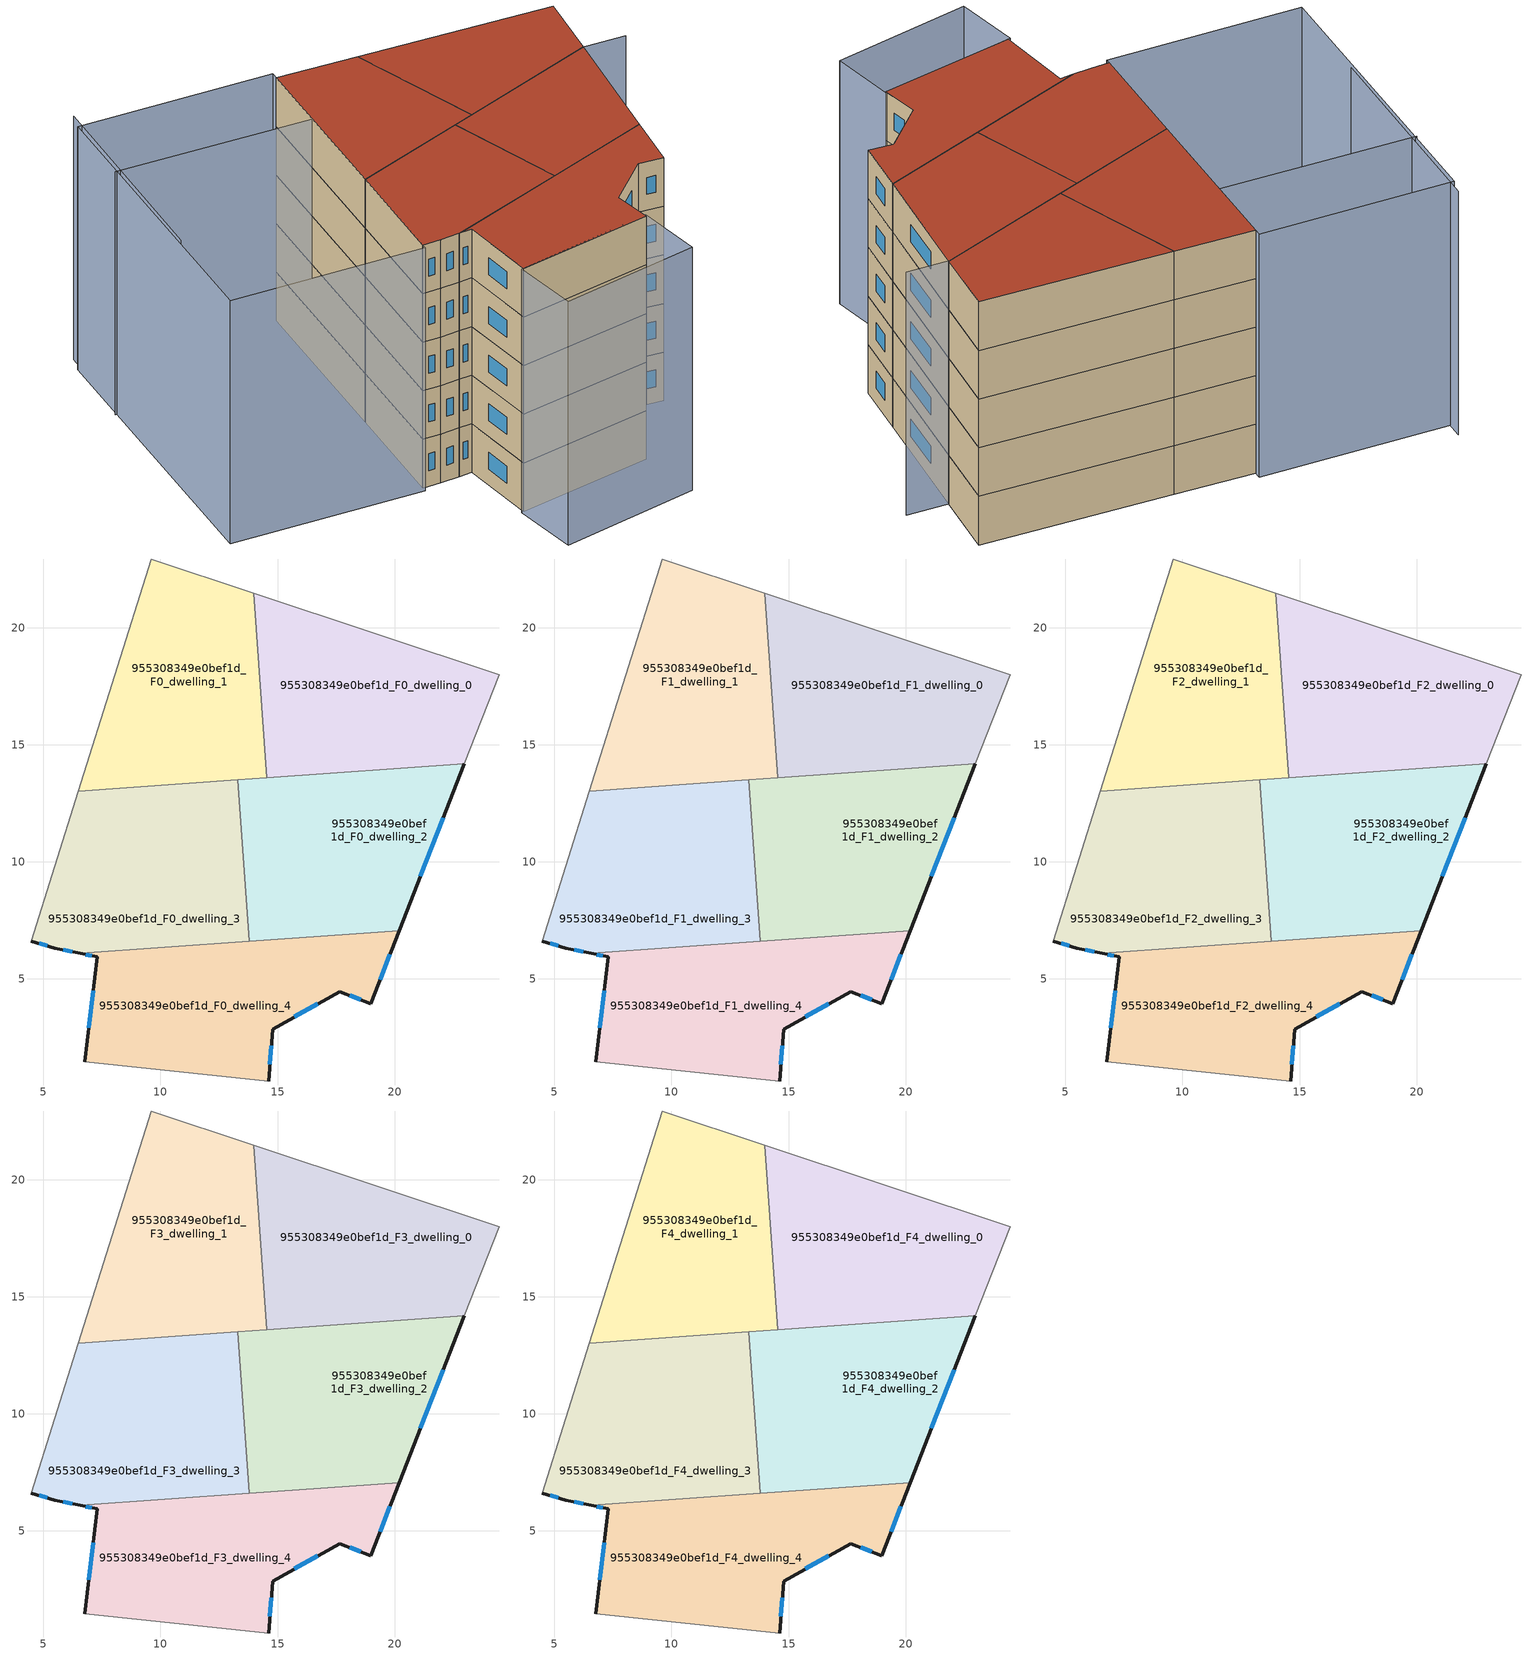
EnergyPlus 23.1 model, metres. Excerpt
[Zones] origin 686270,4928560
955308349e0bef1d_F0_dwelling_0
 floor ground (EU_floor_Construction): 24.47,17.98 22.99,14.19 14.55,13.59 13.99,21.47 z0
 wall adiabatic (EU_wall_Construction): 22.99,14.19 24.47,17.98 13.99,21.47 z0:3
 wall to 955308349e0bef1d_F0_dwelling_1 (EU_wall_Construction): 13.99,21.47 14.55,13.59 z0:3
 wall to 955308349e0bef1d_F0_dwelling_2 (EU_wall_Construction): 14.55,13.59 22.99,14.19 z0:3
955308349e0bef1d_F0_dwelling_1
 floor ground (EU_floor_Construction): 13.99,21.47 14.55,13.59 6.5,13.02 9.61,22.93 z0
 wall adiabatic (EU_wall_Construction): 13.99,21.47 9.61,22.93 6.5,13.02 z0:3
 wall to 955308349e0bef1d_F0_dwelling_3 (EU_wall_Construction): 6.5,13.02 13.3,13.5 z0:3
 wall to 955308349e0bef1d_F0_dwelling_2 (EU_wall_Construction): 13.3,13.5 14.55,13.59 z0:3
955308349e0bef1d_F0_dwelling_2
 floor ground (EU_floor_Construction): 22.99,14.19 20.2,7.05 14.55,13.59 z0; 14.55,13.59 20.2,7.05 13.79,6.6 13.3,13.5 z0
 wall outside (EU_wall_Construction): 20.2,7.05 22.99,14.19 z0:3
 wall to 955308349e0bef1d_F0_dwelling_3 (EU_wall_Construction): 13.3,13.5 13.79,6.6 z0:3
 wall to 955308349e0bef1d_F0_dwelling_4 (EU_wall_Construction): 13.79,6.6 20.2,7.05 z0:3
 window (EU_Window_Construction): 21.11,9.38 22.08,11.87 z0.98:2.02
955308349e0bef1d_F0_dwelling_3
 floor ground (EU_floor_Construction): 13.3,13.5 13.79,6.6 6.58,6.08 5.49,6.31 4.49,6.6 6.5,13.02 z0
 wall outside (EU_wall_Construction): 4.49,6.6 5.49,6.31 6.58,6.08 z0:3
 wall adiabatic (EU_wall_Construction): 6.5,13.02 4.49,6.6 z0:3
 wall to 955308349e0bef1d_F0_dwelling_4 (EU_wall_Construction): 6.58,6.08 13.79,6.6 z0:3
 window (EU_Window_Construction): 5.84,6.24 6.22,6.16 / 4.81,6.51 5.16,6.41 z0.98:2.02
955308349e0bef1d_F0_dwelling_4
 floor ground (EU_floor_Construction): 20.2,7.05 18.99,3.94 17.66,4.45 14.79,2.85 14.63,0.63 6.76,1.46 7.3,5.93 6.58,6.08 z0
 wall outside (EU_wall_Construction): 14.63,0.63 14.79,2.85 17.66,4.45 18.99,3.94 20.2,7.05 / 6.58,6.08 7.3,5.93 6.76,1.46 z0:3
 wall adiabatic (EU_wall_Construction): 6.76,1.46 14.63,0.63 z0:3
 window (EU_Window_Construction): 19.38,4.96 19.81,6.04 / 18.09,4.29 18.55,4.11 / 15.72,3.37 16.72,3.93 / 14.68,1.36 14.73,2.13 / 7.12,4.48 6.93,2.92 / 6.81,6.04 7.06,5.98 z0.98:2.02
955308349e0bef1d_F1_dwelling_0
 floor to 955308349e0bef1d_F0_dwelling_0 (EU_floor_Construction): 24.47,17.98 22.99,14.19 14.55,13.59 13.99,21.47 z3
 wall adiabatic (EU_wall_Construction): 22.99,14.19 24.47,17.98 13.99,21.47 z3:6
 wall to 955308349e0bef1d_F1_dwelling_1 (EU_wall_Construction): 13.99,21.47 14.55,13.59 z3:6
 wall to 955308349e0bef1d_F1_dwelling_2 (EU_wall_Construction): 14.55,13.59 22.99,14.19 z3:6
955308349e0bef1d_F1_dwelling_1
 floor to 955308349e0bef1d_F0_dwelling_1 (EU_floor_Construction): 13.99,21.47 14.55,13.59 6.5,13.02 9.61,22.93 z3
 wall adiabatic (EU_wall_Construction): 13.99,21.47 9.61,22.93 6.5,13.02 z3:6
 wall to 955308349e0bef1d_F1_dwelling_3 (EU_wall_Construction): 6.5,13.02 13.3,13.5 z3:6
 wall to 955308349e0bef1d_F1_dwelling_2 (EU_wall_Construction): 13.3,13.5 14.55,13.59 z3:6
955308349e0bef1d_F1_dwelling_2
 floor to 955308349e0bef1d_F0_dwelling_2 (EU_floor_Construction): 22.99,14.19 20.2,7.05 14.55,13.59 z3; 14.55,13.59 20.2,7.05 13.79,6.6 13.3,13.5 z3
 wall outside (EU_wall_Construction): 20.2,7.05 22.99,14.19 z3:6
 wall to 955308349e0bef1d_F1_dwelling_3 (EU_wall_Construction): 13.3,13.5 13.79,6.6 z3:6
 wall to 955308349e0bef1d_F1_dwelling_4 (EU_wall_Construction): 13.79,6.6 20.2,7.05 z3:6
 window (EU_Window_Construction): 21.11,9.38 22.08,11.87 z3.98:5.02
955308349e0bef1d_F1_dwelling_3
 floor to 955308349e0bef1d_F0_dwelling_3 (EU_floor_Construction): 13.3,13.5 13.79,6.6 6.58,6.08 5.49,6.31 4.49,6.6 6.5,13.02 z3
 wall outside (EU_wall_Construction): 4.49,6.6 5.49,6.31 6.58,6.08 z3:6
 wall adiabatic (EU_wall_Construction): 6.5,13.02 4.49,6.6 z3:6
 wall to 955308349e0bef1d_F1_dwelling_4 (EU_wall_Construction): 6.58,6.08 13.79,6.6 z3:6
 window (EU_Window_Construction): 5.84,6.24 6.22,6.16 / 4.81,6.51 5.16,6.41 z3.98:5.02
955308349e0bef1d_F1_dwelling_4
 floor to 955308349e0bef1d_F0_dwelling_4 (EU_floor_Construction): 20.2,7.05 18.99,3.94 17.66,4.45 14.79,2.85 14.63,0.63 6.76,1.46 7.3,5.93 6.58,6.08 z3
 wall outside (EU_wall_Construction): 14.63,0.63 14.79,2.85 17.66,4.45 18.99,3.94 20.2,7.05 / 6.58,6.08 7.3,5.93 6.76,1.46 z3:6
 wall adiabatic (EU_wall_Construction): 6.76,1.46 14.63,0.63 z3:6
 window (EU_Window_Construction): 19.38,4.96 19.81,6.04 / 18.09,4.29 18.55,4.11 / 15.72,3.37 16.72,3.93 / 14.68,1.36 14.73,2.13 / 7.12,4.48 6.93,2.92 / 6.81,6.04 7.06,5.98 z3.98:5.02
955308349e0bef1d_F2_dwelling_0
 floor to 955308349e0bef1d_F1_dwelling_0 (EU_floor_Construction): 24.47,17.98 22.99,14.19 14.55,13.59 13.99,21.47 z6
 wall adiabatic (EU_wall_Construction): 22.99,14.19 24.47,17.98 13.99,21.47 z6:9
 wall to 955308349e0bef1d_F2_dwelling_1 (EU_wall_Construction): 13.99,21.47 14.55,13.59 z6:9
 wall to 955308349e0bef1d_F2_dwelling_2 (EU_wall_Construction): 14.55,13.59 22.99,14.19 z6:9
955308349e0bef1d_F2_dwelling_1
 floor to 955308349e0bef1d_F1_dwelling_1 (EU_floor_Construction): 13.99,21.47 14.55,13.59 6.5,13.02 9.61,22.93 z6
 wall adiabatic (EU_wall_Construction): 13.99,21.47 9.61,22.93 6.5,13.02 z6:9
 wall to 955308349e0bef1d_F2_dwelling_3 (EU_wall_Construction): 6.5,13.02 13.3,13.5 z6:9
 wall to 955308349e0bef1d_F2_dwelling_2 (EU_wall_Construction): 13.3,13.5 14.55,13.59 z6:9
955308349e0bef1d_F2_dwelling_2
 floor to 955308349e0bef1d_F1_dwelling_2 (EU_floor_Construction): 22.99,14.19 20.2,7.05 14.55,13.59 z6; 14.55,13.59 20.2,7.05 13.79,6.6 13.3,13.5 z6
 wall outside (EU_wall_Construction): 20.2,7.05 22.99,14.19 z6:9
 wall to 955308349e0bef1d_F2_dwelling_3 (EU_wall_Construction): 13.3,13.5 13.79,6.6 z6:9
 wall to 955308349e0bef1d_F2_dwelling_4 (EU_wall_Construction): 13.79,6.6 20.2,7.05 z6:9
 window (EU_Window_Construction): 21.11,9.38 22.08,11.87 z6.98:8.02
955308349e0bef1d_F2_dwelling_3
 floor to 955308349e0bef1d_F1_dwelling_3 (EU_floor_Construction): 13.3,13.5 13.79,6.6 6.58,6.08 5.49,6.31 4.49,6.6 6.5,13.02 z6
 wall outside (EU_wall_Construction): 4.49,6.6 5.49,6.31 6.58,6.08 z6:9
 wall adiabatic (EU_wall_Construction): 6.5,13.02 4.49,6.6 z6:9
 wall to 955308349e0bef1d_F2_dwelling_4 (EU_wall_Construction): 6.58,6.08 13.79,6.6 z6:9
 window (EU_Window_Construction): 5.84,6.24 6.22,6.16 / 4.81,6.51 5.16,6.41 z6.98:8.02
955308349e0bef1d_F2_dwelling_4
 floor to 955308349e0bef1d_F1_dwelling_4 (EU_floor_Construction): 20.2,7.05 18.99,3.94 17.66,4.45 14.79,2.85 14.63,0.63 6.76,1.46 7.3,5.93 6.58,6.08 z6
 wall outside (EU_wall_Construction): 14.63,0.63 14.79,2.85 17.66,4.45 18.99,3.94 20.2,7.05 / 6.58,6.08 7.3,5.93 6.76,1.46 z6:9
 wall adiabatic (EU_wall_Construction): 6.76,1.46 14.63,0.63 z6:9
 window (EU_Window_Construction): 19.38,4.96 19.81,6.04 / 18.09,4.29 18.55,4.11 / 15.72,3.37 16.72,3.93 / 14.68,1.36 14.73,2.13 / 7.12,4.48 6.93,2.92 / 6.81,6.04 7.06,5.98 z6.98:8.02
955308349e0bef1d_F3_dwelling_0
 floor to 955308349e0bef1d_F2_dwelling_0 (EU_floor_Construction): 24.47,17.98 22.99,14.19 14.55,13.59 13.99,21.47 z9
 wall adiabatic (EU_wall_Construction): 22.99,14.19 24.47,17.98 13.99,21.47 z9:12
 wall to 955308349e0bef1d_F3_dwelling_1 (EU_wall_Construction): 13.99,21.47 14.55,13.59 z9:12
 wall to 955308349e0bef1d_F3_dwelling_2 (EU_wall_Construction): 14.55,13.59 22.99,14.19 z9:12
955308349e0bef1d_F3_dwelling_1
 floor to 955308349e0bef1d_F2_dwelling_1 (EU_floor_Construction): 13.99,21.47 14.55,13.59 6.5,13.02 9.61,22.93 z9
 wall adiabatic (EU_wall_Construction): 13.99,21.47 9.61,22.93 6.5,13.02 z9:12
 wall to 955308349e0bef1d_F3_dwelling_3 (EU_wall_Construction): 6.5,13.02 13.3,13.5 z9:12
 wall to 955308349e0bef1d_F3_dwelling_2 (EU_wall_Construction): 13.3,13.5 14.55,13.59 z9:12
955308349e0bef1d_F3_dwelling_2
 floor to 955308349e0bef1d_F2_dwelling_2 (EU_floor_Construction): 22.99,14.19 20.2,7.05 14.55,13.59 z9; 14.55,13.59 20.2,7.05 13.79,6.6 13.3,13.5 z9
 wall outside (EU_wall_Construction): 20.2,7.05 22.99,14.19 z9:12
 wall to 955308349e0bef1d_F3_dwelling_3 (EU_wall_Construction): 13.3,13.5 13.79,6.6 z9:12
 wall to 955308349e0bef1d_F3_dwelling_4 (EU_wall_Construction): 13.79,6.6 20.2,7.05 z9:12
 window (EU_Window_Construction): 21.11,9.38 22.08,11.87 z9.98:11.02
955308349e0bef1d_F3_dwelling_3
 floor to 955308349e0bef1d_F2_dwelling_3 (EU_floor_Construction): 13.3,13.5 13.79,6.6 6.58,6.08 5.49,6.31 4.49,6.6 6.5,13.02 z9
 wall outside (EU_wall_Construction): 4.49,6.6 5.49,6.31 6.58,6.08 z9:12
 wall adiabatic (EU_wall_Construction): 6.5,13.02 4.49,6.6 z9:12
 wall to 955308349e0bef1d_F3_dwelling_4 (EU_wall_Construction): 6.58,6.08 13.79,6.6 z9:12
 window (EU_Window_Construction): 5.84,6.24 6.22,6.16 / 4.81,6.51 5.16,6.41 z9.98:11.02
955308349e0bef1d_F3_dwelling_4
 floor to 955308349e0bef1d_F2_dwelling_4 (EU_floor_Construction): 20.2,7.05 18.99,3.94 17.66,4.45 14.79,2.85 14.63,0.63 6.76,1.46 7.3,5.93 6.58,6.08 z9
 wall outside (EU_wall_Construction): 14.63,0.63 14.79,2.85 17.66,4.45 18.99,3.94 20.2,7.05 / 6.58,6.08 7.3,5.93 6.76,1.46 z9:12
 wall adiabatic (EU_wall_Construction): 6.76,1.46 14.63,0.63 z9:12
 window (EU_Window_Construction): 19.38,4.96 19.81,6.04 / 18.09,4.29 18.55,4.11 / 15.72,3.37 16.72,3.93 / 14.68,1.36 14.73,2.13 / 7.12,4.48 6.93,2.92 / 6.81,6.04 7.06,5.98 z9.98:11.02
955308349e0bef1d_F4_dwelling_0
 floor to 955308349e0bef1d_F3_dwelling_0 (EU_floor_Construction): 24.47,17.98 22.99,14.19 14.55,13.59 13.99,21.47 z12
 wall adiabatic (EU_wall_Construction): 22.99,14.19 24.47,17.98 13.99,21.47 z12:15
 wall to 955308349e0bef1d_F4_dwelling_1 (EU_wall_Construction): 13.99,21.47 14.55,13.59 z12:15
 wall to 955308349e0bef1d_F4_dwelling_2 (EU_wall_Construction): 14.55,13.59 22.99,14.19 z12:15
 roof outside (EU_roof_Construction): 22.99,14.19 24.47,17.98 13.99,21.47 14.55,13.59 z15
955308349e0bef1d_F4_dwelling_1
 floor to 955308349e0bef1d_F3_dwelling_1 (EU_floor_Construction): 13.99,21.47 14.55,13.59 6.5,13.02 9.61,22.93 z12
 wall adiabatic (EU_wall_Construction): 13.99,21.47 9.61,22.93 6.5,13.02 z12:15
 wall to 955308349e0bef1d_F4_dwelling_3 (EU_wall_Construction): 6.5,13.02 13.3,13.5 z12:15
 wall to 955308349e0bef1d_F4_dwelling_2 (EU_wall_Construction): 13.3,13.5 14.55,13.59 z12:15
 roof outside (EU_roof_Construction): 14.55,13.59 13.99,21.47 9.61,22.93 6.5,13.02 z15
955308349e0bef1d_F4_dwelling_2
 floor to 955308349e0bef1d_F3_dwelling_2 (EU_floor_Construction): 22.99,14.19 20.2,7.05 14.55,13.59 z12; 14.55,13.59 20.2,7.05 13.79,6.6 13.3,13.5 z12
 wall outside (EU_wall_Construction): 20.2,7.05 22.99,14.19 z12:15
 wall to 955308349e0bef1d_F4_dwelling_3 (EU_wall_Construction): 13.3,13.5 13.79,6.6 z12:15
 wall to 955308349e0bef1d_F4_dwelling_4 (EU_wall_Construction): 13.79,6.6 20.2,7.05 z12:15
 window (EU_Window_Construction): 21.11,9.38 22.08,11.87 z12.98:14.02
 roof outside (EU_roof_Construction): 20.2,7.05 22.99,14.19 13.3,13.5 13.79,6.6 z15
955308349e0bef1d_F4_dwelling_3
 floor to 955308349e0bef1d_F3_dwelling_3 (EU_floor_Construction): 13.3,13.5 13.79,6.6 6.58,6.08 5.49,6.31 4.49,6.6 6.5,13.02 z12
 wall outside (EU_wall_Construction): 4.49,6.6 5.49,6.31 6.58,6.08 z12:15
 wall adiabatic (EU_wall_Construction): 6.5,13.02 4.49,6.6 z12:15
 wall to 955308349e0bef1d_F4_dwelling_4 (EU_wall_Construction): 6.58,6.08 13.79,6.6 z12:15
 window (EU_Window_Construction): 5.84,6.24 6.22,6.16 / 4.81,6.51 5.16,6.41 z12.98:14.02
 roof outside (EU_roof_Construction): 13.79,6.6 13.3,13.5 6.5,13.02 4.49,6.6 5.49,6.31 6.58,6.08 z15
955308349e0bef1d_F4_dwelling_4
 floor to 955308349e0bef1d_F3_dwelling_4 (EU_floor_Construction): 20.2,7.05 18.99,3.94 17.66,4.45 14.79,2.85 14.63,0.63 6.76,1.46 7.3,5.93 6.58,6.08 z12
 wall outside (EU_wall_Construction): 14.63,0.63 14.79,2.85 17.66,4.45 18.99,3.94 20.2,7.05 / 6.58,6.08 7.3,5.93 6.76,1.46 z12:15
 wall adiabatic (EU_wall_Construction): 6.76,1.46 14.63,0.63 z12:15
 window (EU_Window_Construction): 19.38,4.96 19.81,6.04 / 18.09,4.29 18.55,4.11 / 15.72,3.37 16.72,3.93 / 14.68,1.36 14.73,2.13 / 7.12,4.48 6.93,2.92 / 6.81,6.04 7.06,5.98 z12.98:14.02
 roof outside (EU_roof_Construction): 18.99,3.94 20.2,7.05 6.58,6.08 7.3,5.93 6.76,1.46 14.63,0.63 14.79,2.85 17.66,4.45 z15
shading: -0.36,27.49 -4.22,15.44 / 25.29,13.45 -2.32,22.35 / 14.37,-3.04 6.3,-2.33 / 6.3,-2.33 6.63,1.48 / 6.63,1.48 14.7,0.77 / 14.7,0.77 14.37,-3.04 / 9.74,23.34 4.41,6.35 / 4.41,6.35 -6.2,9.67 / -6.2,9.67 -0.87,26.67 / -0.87,26.67 9.74,23.34 z0:15
[Building]
EU S2 Campaign: North Axis=0; Terrain=City; Solar Distribution=FullExterior
[Site:Location]
Bologna: Latitude=44.5; Longitude=11.25; Time Zone=1; Elevation=37
[SizingPeriod:WeatherFileDays]
AnnualSizingPeriod: Begin Month=1; Begin Day of Month=1; End Month=12; End Day of Month=31; Day of Week for Start Day=Monday; Use Weather File Daylight Saving Period=No; Use Weather File Rain and Snow Indicators=No
[MATERIAL]
EU_InternalMass_Material: Roughness=MediumRough; Thickness=0.1; Conductivity=1; Density=1800; Specific Heat=900; Thermal Absorptance=0.9; Solar Absorptance=0.7; Visible Absorptance=0.7
[MATERIAL:NOMASS] Roughness=MediumRough; Thermal Absorptance=0.9; Solar Absorptance=0.7; Visible Absorptance=0.7
Name | Thermal Resistance
EU_wall_NoMass | 0.905828
EU_roof_NoMass | 0.37593
EU_floor_NoMass | 0.67114
[WINDOWMATERIAL:SIMPLEGLAZINGSYSTEM]
EU_Window_SimpleGlazing: UFactor=4.52486; Solar Heat Gain Coefficient=0.85; Visible Transmittance=0.85
[CONSTRUCTION]
EU_wall_Construction: EU_wall_NoMass
EU_roof_Construction: EU_roof_NoMass
EU_floor_Construction: EU_floor_NoMass
EU_Window_Construction: EU_Window_SimpleGlazing
EU_InternalMass_Construction: EU_InternalMass_Material
[ZONE] Type=1; Multiplier=1; Ceiling Height=autocalculate; Floor Area=autocalculate; Part of Total Floor Area=Yes
Name | Volume
955308349e0bef1d_F0_dwelling_0; 955308349e0bef1d_F1_dwelling_0; 955308349e0bef1d_F2_dwelling_0; 955308349e0bef1d_F3_dwelling_0; 955308349e0bef1d_F4_dwelling_0 | 167.638
955308349e0bef1d_F0_dwelling_1; 955308349e0bef1d_F1_dwelling_1; 955308349e0bef1d_F2_dwelling_1; 955308349e0bef1d_F3_dwelling_1; 955308349e0bef1d_F4_dwelling_1 | 167.643
955308349e0bef1d_F0_dwelling_2; 955308349e0bef1d_F1_dwelling_2; 955308349e0bef1d_F2_dwelling_2; 955308349e0bef1d_F3_dwelling_2; 955308349e0bef1d_F4_dwelling_2 | 167.632
955308349e0bef1d_F0_dwelling_3; 955308349e0bef1d_F1_dwelling_3; 955308349e0bef1d_F2_dwelling_3; 955308349e0bef1d_F3_dwelling_3; 955308349e0bef1d_F4_dwelling_3 | 167.635
955308349e0bef1d_F0_dwelling_4; 955308349e0bef1d_F1_dwelling_4; 955308349e0bef1d_F2_dwelling_4; 955308349e0bef1d_F3_dwelling_4; 955308349e0bef1d_F4_dwelling_4 | 167.647
[INTERNALMASS] Construction=EU_InternalMass_Construction
Name | Zone or ZoneList | Surface Area
955308349e0bef1d_F0_dwelling_0_EU_InternalMass | 955308349e0bef1d_F0_dwelling_0 | 55.8804
955308349e0bef1d_F0_dwelling_1_EU_InternalMass | 955308349e0bef1d_F0_dwelling_1 | 55.8818
955308349e0bef1d_F0_dwelling_2_EU_InternalMass | 955308349e0bef1d_F0_dwelling_2 | 55.879
955308349e0bef1d_F0_dwelling_3_EU_InternalMass | 955308349e0bef1d_F0_dwelling_3 | 55.8789
955308349e0bef1d_F0_dwelling_4_EU_InternalMass | 955308349e0bef1d_F0_dwelling_4 | 55.8821
955308349e0bef1d_F1_dwelling_0_EU_InternalMass | 955308349e0bef1d_F1_dwelling_0 | 55.8804
955308349e0bef1d_F1_dwelling_1_EU_InternalMass | 955308349e0bef1d_F1_dwelling_1 | 55.8818
955308349e0bef1d_F1_dwelling_2_EU_InternalMass | 955308349e0bef1d_F1_dwelling_2 | 55.879
955308349e0bef1d_F1_dwelling_3_EU_InternalMass | 955308349e0bef1d_F1_dwelling_3 | 55.8789
955308349e0bef1d_F1_dwelling_4_EU_InternalMass | 955308349e0bef1d_F1_dwelling_4 | 55.8821
955308349e0bef1d_F2_dwelling_0_EU_InternalMass | 955308349e0bef1d_F2_dwelling_0 | 55.8804
955308349e0bef1d_F2_dwelling_1_EU_InternalMass | 955308349e0bef1d_F2_dwelling_1 | 55.8818
955308349e0bef1d_F2_dwelling_2_EU_InternalMass | 955308349e0bef1d_F2_dwelling_2 | 55.879
955308349e0bef1d_F2_dwelling_3_EU_InternalMass | 955308349e0bef1d_F2_dwelling_3 | 55.8789
955308349e0bef1d_F2_dwelling_4_EU_InternalMass | 955308349e0bef1d_F2_dwelling_4 | 55.8821
955308349e0bef1d_F3_dwelling_0_EU_InternalMass | 955308349e0bef1d_F3_dwelling_0 | 55.8804
955308349e0bef1d_F3_dwelling_1_EU_InternalMass | 955308349e0bef1d_F3_dwelling_1 | 55.8818
955308349e0bef1d_F3_dwelling_2_EU_InternalMass | 955308349e0bef1d_F3_dwelling_2 | 55.879
955308349e0bef1d_F3_dwelling_3_EU_InternalMass | 955308349e0bef1d_F3_dwelling_3 | 55.8789
955308349e0bef1d_F3_dwelling_4_EU_InternalMass | 955308349e0bef1d_F3_dwelling_4 | 55.8821
955308349e0bef1d_F4_dwelling_0_EU_InternalMass | 955308349e0bef1d_F4_dwelling_0 | 55.8804
955308349e0bef1d_F4_dwelling_1_EU_InternalMass | 955308349e0bef1d_F4_dwelling_1 | 55.8818
955308349e0bef1d_F4_dwelling_2_EU_InternalMass | 955308349e0bef1d_F4_dwelling_2 | 55.879
955308349e0bef1d_F4_dwelling_3_EU_InternalMass | 955308349e0bef1d_F4_dwelling_3 | 55.8789
955308349e0bef1d_F4_dwelling_4_EU_InternalMass | 955308349e0bef1d_F4_dwelling_4 | 55.8821
[OTHEREQUIPMENT] Fuel Type=Electricity; Design Level Calculation Method=Watts/Area; Power per Zone Floor Area=1; Fraction Latent=0; Fraction Radiant=0; Fraction Lost=0; Carbon Dioxide Generation Rate=0; EndUse Subcategory=EU_Step8_InternalGains
Name | Zone or ZoneList or Space or SpaceList | Schedule
EU_Step8_InternalGain_955308349e0bef1d_F0_dwelling_0_f000 | 955308349e0bef1d_F0_dwelling_0 | EU_Step8_GainSchedule_955308349e0bef1d_F0_dwelling_0_f000
EU_Step8_InternalGain_955308349e0bef1d_F0_dwelling_1_f000 | 955308349e0bef1d_F0_dwelling_1 | EU_Step8_GainSchedule_955308349e0bef1d_F0_dwelling_1_f000
EU_Step8_InternalGain_955308349e0bef1d_F0_dwelling_2_f000 | 955308349e0bef1d_F0_dwelling_2 | EU_Step8_GainSchedule_955308349e0bef1d_F0_dwelling_2_f000
EU_Step8_InternalGain_955308349e0bef1d_F0_dwelling_3_f000 | 955308349e0bef1d_F0_dwelling_3 | EU_Step8_GainSchedule_955308349e0bef1d_F0_dwelling_3_f000
EU_Step8_InternalGain_955308349e0bef1d_F0_dwelling_4_f000 | 955308349e0bef1d_F0_dwelling_4 | EU_Step8_GainSchedule_955308349e0bef1d_F0_dwelling_4_f000
EU_Step8_InternalGain_955308349e0bef1d_F1_dwelling_0_f000 | 955308349e0bef1d_F1_dwelling_0 | EU_Step8_GainSchedule_955308349e0bef1d_F1_dwelling_0_f000
EU_Step8_InternalGain_955308349e0bef1d_F1_dwelling_1_f000 | 955308349e0bef1d_F1_dwelling_1 | EU_Step8_GainSchedule_955308349e0bef1d_F1_dwelling_1_f000
EU_Step8_InternalGain_955308349e0bef1d_F1_dwelling_2_f000 | 955308349e0bef1d_F1_dwelling_2 | EU_Step8_GainSchedule_955308349e0bef1d_F1_dwelling_2_f000
EU_Step8_InternalGain_955308349e0bef1d_F1_dwelling_3_f000 | 955308349e0bef1d_F1_dwelling_3 | EU_Step8_GainSchedule_955308349e0bef1d_F1_dwelling_3_f000
EU_Step8_InternalGain_955308349e0bef1d_F1_dwelling_4_f000 | 955308349e0bef1d_F1_dwelling_4 | EU_Step8_GainSchedule_955308349e0bef1d_F1_dwelling_4_f000
EU_Step8_InternalGain_955308349e0bef1d_F2_dwelling_0_f000 | 955308349e0bef1d_F2_dwelling_0 | EU_Step8_GainSchedule_955308349e0bef1d_F2_dwelling_0_f000
EU_Step8_InternalGain_955308349e0bef1d_F2_dwelling_1_f000 | 955308349e0bef1d_F2_dwelling_1 | EU_Step8_GainSchedule_955308349e0bef1d_F2_dwelling_1_f000
EU_Step8_InternalGain_955308349e0bef1d_F2_dwelling_2_f000 | 955308349e0bef1d_F2_dwelling_2 | EU_Step8_GainSchedule_955308349e0bef1d_F2_dwelling_2_f000
EU_Step8_InternalGain_955308349e0bef1d_F2_dwelling_3_f000 | 955308349e0bef1d_F2_dwelling_3 | EU_Step8_GainSchedule_955308349e0bef1d_F2_dwelling_3_f000
EU_Step8_InternalGain_955308349e0bef1d_F2_dwelling_4_f000 | 955308349e0bef1d_F2_dwelling_4 | EU_Step8_GainSchedule_955308349e0bef1d_F2_dwelling_4_f000
EU_Step8_InternalGain_955308349e0bef1d_F3_dwelling_0_f000 | 955308349e0bef1d_F3_dwelling_0 | EU_Step8_GainSchedule_955308349e0bef1d_F3_dwelling_0_f000
EU_Step8_InternalGain_955308349e0bef1d_F3_dwelling_1_f000 | 955308349e0bef1d_F3_dwelling_1 | EU_Step8_GainSchedule_955308349e0bef1d_F3_dwelling_1_f000
EU_Step8_InternalGain_955308349e0bef1d_F3_dwelling_2_f000 | 955308349e0bef1d_F3_dwelling_2 | EU_Step8_GainSchedule_955308349e0bef1d_F3_dwelling_2_f000
EU_Step8_InternalGain_955308349e0bef1d_F3_dwelling_3_f000 | 955308349e0bef1d_F3_dwelling_3 | EU_Step8_GainSchedule_955308349e0bef1d_F3_dwelling_3_f000
EU_Step8_InternalGain_955308349e0bef1d_F3_dwelling_4_f000 | 955308349e0bef1d_F3_dwelling_4 | EU_Step8_GainSchedule_955308349e0bef1d_F3_dwelling_4_f000
EU_Step8_InternalGain_955308349e0bef1d_F4_dwelling_0_f000 | 955308349e0bef1d_F4_dwelling_0 | EU_Step8_GainSchedule_955308349e0bef1d_F4_dwelling_0_f000
EU_Step8_InternalGain_955308349e0bef1d_F4_dwelling_1_f000 | 955308349e0bef1d_F4_dwelling_1 | EU_Step8_GainSchedule_955308349e0bef1d_F4_dwelling_1_f000
EU_Step8_InternalGain_955308349e0bef1d_F4_dwelling_2_f000 | 955308349e0bef1d_F4_dwelling_2 | EU_Step8_GainSchedule_955308349e0bef1d_F4_dwelling_2_f000
EU_Step8_InternalGain_955308349e0bef1d_F4_dwelling_3_f000 | 955308349e0bef1d_F4_dwelling_3 | EU_Step8_GainSchedule_955308349e0bef1d_F4_dwelling_3_f000
EU_Step8_InternalGain_955308349e0bef1d_F4_dwelling_4_f000 | 955308349e0bef1d_F4_dwelling_4 | EU_Step8_GainSchedule_955308349e0bef1d_F4_dwelling_4_f000
[ZONEVENTILATION:DESIGNFLOWRATE] Schedule=EU_AlwaysOn; Design Flow Rate Calculation Method=AirChanges/Hour; Air Changes per Hour=0.73129; Ventilation Type=Natural; Fan Pressure Rise=0; Fan Total Efficiency=1; Constant Term Coefficient=1; Temperature Term Coefficient=0; Velocity Term Coefficient=0; Velocity Squared Term Coefficient=0; Minimum Indoor Temperature=-100; Maximum Indoor Temperature=100; Delta Temperature=-100; Minimum Outdoor Temperature=-100; Maximum Outdoor Temperature=100; Maximum Wind Speed=40
Name | Zone or ZoneList or Space or SpaceList
EU_ConstantAir_955308349e0bef1d_F0_dwelling_0 | 955308349e0bef1d_F0_dwelling_0
EU_ConstantAir_955308349e0bef1d_F0_dwelling_1 | 955308349e0bef1d_F0_dwelling_1
EU_ConstantAir_955308349e0bef1d_F0_dwelling_2 | 955308349e0bef1d_F0_dwelling_2
EU_ConstantAir_955308349e0bef1d_F0_dwelling_3 | 955308349e0bef1d_F0_dwelling_3
EU_ConstantAir_955308349e0bef1d_F0_dwelling_4 | 955308349e0bef1d_F0_dwelling_4
EU_ConstantAir_955308349e0bef1d_F1_dwelling_0 | 955308349e0bef1d_F1_dwelling_0
EU_ConstantAir_955308349e0bef1d_F1_dwelling_1 | 955308349e0bef1d_F1_dwelling_1
EU_ConstantAir_955308349e0bef1d_F1_dwelling_2 | 955308349e0bef1d_F1_dwelling_2
EU_ConstantAir_955308349e0bef1d_F1_dwelling_3 | 955308349e0bef1d_F1_dwelling_3
EU_ConstantAir_955308349e0bef1d_F1_dwelling_4 | 955308349e0bef1d_F1_dwelling_4
EU_ConstantAir_955308349e0bef1d_F2_dwelling_0 | 955308349e0bef1d_F2_dwelling_0
EU_ConstantAir_955308349e0bef1d_F2_dwelling_1 | 955308349e0bef1d_F2_dwelling_1
EU_ConstantAir_955308349e0bef1d_F2_dwelling_2 | 955308349e0bef1d_F2_dwelling_2
EU_ConstantAir_955308349e0bef1d_F2_dwelling_3 | 955308349e0bef1d_F2_dwelling_3
EU_ConstantAir_955308349e0bef1d_F2_dwelling_4 | 955308349e0bef1d_F2_dwelling_4
EU_ConstantAir_955308349e0bef1d_F3_dwelling_0 | 955308349e0bef1d_F3_dwelling_0
EU_ConstantAir_955308349e0bef1d_F3_dwelling_1 | 955308349e0bef1d_F3_dwelling_1
EU_ConstantAir_955308349e0bef1d_F3_dwelling_2 | 955308349e0bef1d_F3_dwelling_2
EU_ConstantAir_955308349e0bef1d_F3_dwelling_3 | 955308349e0bef1d_F3_dwelling_3
EU_ConstantAir_955308349e0bef1d_F3_dwelling_4 | 955308349e0bef1d_F3_dwelling_4
EU_ConstantAir_955308349e0bef1d_F4_dwelling_0 | 955308349e0bef1d_F4_dwelling_0
EU_ConstantAir_955308349e0bef1d_F4_dwelling_1 | 955308349e0bef1d_F4_dwelling_1
EU_ConstantAir_955308349e0bef1d_F4_dwelling_2 | 955308349e0bef1d_F4_dwelling_2
EU_ConstantAir_955308349e0bef1d_F4_dwelling_3 | 955308349e0bef1d_F4_dwelling_3
EU_ConstantAir_955308349e0bef1d_F4_dwelling_4 | 955308349e0bef1d_F4_dwelling_4
[HVACTEMPLATE:THERMOSTAT] Constant Heating Setpoint=20; Constant Cooling Setpoint=50
EU_HeatOnly_955308349e0bef1d_F0_dwelling_0; EU_HeatOnly_955308349e0bef1d_F0_dwelling_1; EU_HeatOnly_955308349e0bef1d_F0_dwelling_2; EU_HeatOnly_955308349e0bef1d_F0_dwelling_3; EU_HeatOnly_955308349e0bef1d_F0_dwelling_4; EU_HeatOnly_955308349e0bef1d_F1_dwelling_0; EU_HeatOnly_955308349e0bef1d_F1_dwelling_1; EU_HeatOnly_955308349e0bef1d_F1_dwelling_2; EU_HeatOnly_955308349e0bef1d_F1_dwelling_3; EU_HeatOnly_955308349e0bef1d_F1_dwelling_4; EU_HeatOnly_955308349e0bef1d_F2_dwelling_0; EU_HeatOnly_955308349e0bef1d_F2_dwelling_1; EU_HeatOnly_955308349e0bef1d_F2_dwelling_2; EU_HeatOnly_955308349e0bef1d_F2_dwelling_3; EU_HeatOnly_955308349e0bef1d_F2_dwelling_4; EU_HeatOnly_955308349e0bef1d_F3_dwelling_0; EU_HeatOnly_955308349e0bef1d_F3_dwelling_1; EU_HeatOnly_955308349e0bef1d_F3_dwelling_2; EU_HeatOnly_955308349e0bef1d_F3_dwelling_3; EU_HeatOnly_955308349e0bef1d_F3_dwelling_4; EU_HeatOnly_955308349e0bef1d_F4_dwelling_0; EU_HeatOnly_955308349e0bef1d_F4_dwelling_1; EU_HeatOnly_955308349e0bef1d_F4_dwelling_2; EU_HeatOnly_955308349e0bef1d_F4_dwelling_3; EU_HeatOnly_955308349e0bef1d_F4_dwelling_4
[HVACTEMPLATE:ZONE:IDEALLOADSAIRSYSTEM] System Availability Schedule=EU_AlwaysOn; Maximum Heating Supply Air Temperature=50; Minimum Cooling Supply Air Temperature=13; Maximum Heating Supply Air Humidity Ratio=0.0156; Minimum Cooling Supply Air Humidity Ratio=0.0077; Heating Limit=NoLimit; Cooling Limit=NoLimit; Heating Availability Schedule=EU_AlwaysOn; Cooling Availability Schedule=EU_CoolingOff; Dehumidification Control Type=ConstantSensibleHeatRatio; Cooling Sensible Heat Ratio=0.7; Dehumidification Setpoint=60; Humidification Control Type=None; Humidification Setpoint=30; Outdoor Air Method=None; Outdoor Air Flow Rate per Person=0.00944; Outdoor Air Flow Rate per Zone Floor Area=0; Outdoor Air Flow Rate per Zone=0; Demand Controlled Ventilation Type=None; Outdoor Air Economizer Type=NoEconomizer; Heat Recovery Type=None; Sensible Heat Recovery Effectiveness=0.7; Latent Heat Recovery Effectiveness=0.65
Name | Template Thermostat
955308349e0bef1d_F0_dwelling_0 | EU_HeatOnly_955308349e0bef1d_F0_dwelling_0
955308349e0bef1d_F0_dwelling_1 | EU_HeatOnly_955308349e0bef1d_F0_dwelling_1
955308349e0bef1d_F0_dwelling_2 | EU_HeatOnly_955308349e0bef1d_F0_dwelling_2
955308349e0bef1d_F0_dwelling_3 | EU_HeatOnly_955308349e0bef1d_F0_dwelling_3
955308349e0bef1d_F0_dwelling_4 | EU_HeatOnly_955308349e0bef1d_F0_dwelling_4
955308349e0bef1d_F1_dwelling_0 | EU_HeatOnly_955308349e0bef1d_F1_dwelling_0
955308349e0bef1d_F1_dwelling_1 | EU_HeatOnly_955308349e0bef1d_F1_dwelling_1
955308349e0bef1d_F1_dwelling_2 | EU_HeatOnly_955308349e0bef1d_F1_dwelling_2
955308349e0bef1d_F1_dwelling_3 | EU_HeatOnly_955308349e0bef1d_F1_dwelling_3
955308349e0bef1d_F1_dwelling_4 | EU_HeatOnly_955308349e0bef1d_F1_dwelling_4
955308349e0bef1d_F2_dwelling_0 | EU_HeatOnly_955308349e0bef1d_F2_dwelling_0
955308349e0bef1d_F2_dwelling_1 | EU_HeatOnly_955308349e0bef1d_F2_dwelling_1
955308349e0bef1d_F2_dwelling_2 | EU_HeatOnly_955308349e0bef1d_F2_dwelling_2
955308349e0bef1d_F2_dwelling_3 | EU_HeatOnly_955308349e0bef1d_F2_dwelling_3
955308349e0bef1d_F2_dwelling_4 | EU_HeatOnly_955308349e0bef1d_F2_dwelling_4
955308349e0bef1d_F3_dwelling_0 | EU_HeatOnly_955308349e0bef1d_F3_dwelling_0
955308349e0bef1d_F3_dwelling_1 | EU_HeatOnly_955308349e0bef1d_F3_dwelling_1
955308349e0bef1d_F3_dwelling_2 | EU_HeatOnly_955308349e0bef1d_F3_dwelling_2
955308349e0bef1d_F3_dwelling_3 | EU_HeatOnly_955308349e0bef1d_F3_dwelling_3
955308349e0bef1d_F3_dwelling_4 | EU_HeatOnly_955308349e0bef1d_F3_dwelling_4
955308349e0bef1d_F4_dwelling_0 | EU_HeatOnly_955308349e0bef1d_F4_dwelling_0
955308349e0bef1d_F4_dwelling_1 | EU_HeatOnly_955308349e0bef1d_F4_dwelling_1
955308349e0bef1d_F4_dwelling_2 | EU_HeatOnly_955308349e0bef1d_F4_dwelling_2
955308349e0bef1d_F4_dwelling_3 | EU_HeatOnly_955308349e0bef1d_F4_dwelling_3
955308349e0bef1d_F4_dwelling_4 | EU_HeatOnly_955308349e0bef1d_F4_dwelling_4
[SIZING:ZONE] Zone Cooling Design Supply Air Temperature Input Method=SupplyAirTemperature; Zone Cooling Design Supply Air Temperature=13; Zone Heating Design Supply Air Temperature Input Method=SupplyAirTemperature; Zone Heating Design Supply Air Temperature=50; Zone Cooling Design Supply Air Humidity Ratio=0.008; Zone Heating Design Supply Air Humidity Ratio=0.008; Cooling Design Air Flow Method=DesignDay; Cooling Design Air Flow Rate=0; Cooling Minimum Air Flow per Zone Floor Area=0.000762; Cooling Minimum Air Flow=0; Cooling Minimum Air Flow Fraction=0.2; Heating Design Air Flow Method=DesignDay; Heating Design Air Flow Rate=0; Heating Maximum Air Flow per Zone Floor Area=0.002032; Heating Maximum Air Flow=0.141576; Heating Maximum Air Flow Fraction=0.3; Account for Dedicated Outdoor Air System=No; Dedicated Outdoor Air System Control Strategy=NeutralSupplyAir; Dedicated Outdoor Air Low Setpoint Temperature for Design=autosize; Dedicated Outdoor Air High Setpoint Temperature for Design=autosize; Zone Load Sizing Method=Sensible Load Only No Latent Load; Zone Latent Cooling Design Supply Air Humidity Ratio Input Method=HumidityRatioDifference; Zone Cooling Design Supply Air Humidity Ratio Difference=0.005; Zone Latent Heating Design Supply Air Humidity Ratio Input Method=HumidityRatioDifference; Zone Humidification Design Supply Air Humidity Ratio Difference=0.005
955308349e0bef1d_F0_dwelling_0; 955308349e0bef1d_F0_dwelling_1; 955308349e0bef1d_F0_dwelling_2; 955308349e0bef1d_F0_dwelling_3; 955308349e0bef1d_F0_dwelling_4; 955308349e0bef1d_F1_dwelling_0; 955308349e0bef1d_F1_dwelling_1; 955308349e0bef1d_F1_dwelling_2; 955308349e0bef1d_F1_dwelling_3; 955308349e0bef1d_F1_dwelling_4; 955308349e0bef1d_F2_dwelling_0; 955308349e0bef1d_F2_dwelling_1; 955308349e0bef1d_F2_dwelling_2; 955308349e0bef1d_F2_dwelling_3; 955308349e0bef1d_F2_dwelling_4; 955308349e0bef1d_F3_dwelling_0; 955308349e0bef1d_F3_dwelling_1; 955308349e0bef1d_F3_dwelling_2; 955308349e0bef1d_F3_dwelling_3; 955308349e0bef1d_F3_dwelling_4; 955308349e0bef1d_F4_dwelling_0; 955308349e0bef1d_F4_dwelling_1; 955308349e0bef1d_F4_dwelling_2; 955308349e0bef1d_F4_dwelling_3; 955308349e0bef1d_F4_dwelling_4
[SCHEDULE:CONSTANT]
Name | Hourly Value
EU_AlwaysOn | 1
EU_CoolingOff | 0
[SCHEDULE:FILE] Column Number=1; Rows to Skip at Top=0; Number of Hours of Data=8760; Column Separator=Comma; Interpolate to Timestep=No; Minutes per Item=60; Adjust Schedule for Daylight Savings=Yes
Name | File
EU_Step8_GainSchedule_955308349e0bef1d_F0_dwelling_0_f000 | ../../schedules/955308349e0bef1d/955308349e0bef1d_F0_dwelling_0_f000_gain.csv
EU_Step8_GainSchedule_955308349e0bef1d_F0_dwelling_1_f000 | ../../schedules/955308349e0bef1d/955308349e0bef1d_F0_dwelling_1_f000_gain.csv
EU_Step8_GainSchedule_955308349e0bef1d_F0_dwelling_2_f000 | ../../schedules/955308349e0bef1d/955308349e0bef1d_F0_dwelling_2_f000_gain.csv
EU_Step8_GainSchedule_955308349e0bef1d_F0_dwelling_3_f000 | ../../schedules/955308349e0bef1d/955308349e0bef1d_F0_dwelling_3_f000_gain.csv
EU_Step8_GainSchedule_955308349e0bef1d_F0_dwelling_4_f000 | ../../schedules/955308349e0bef1d/955308349e0bef1d_F0_dwelling_4_f000_gain.csv
EU_Step8_GainSchedule_955308349e0bef1d_F1_dwelling_0_f000 | ../../schedules/955308349e0bef1d/955308349e0bef1d_F1_dwelling_0_f000_gain.csv
EU_Step8_GainSchedule_955308349e0bef1d_F1_dwelling_1_f000 | ../../schedules/955308349e0bef1d/955308349e0bef1d_F1_dwelling_1_f000_gain.csv
EU_Step8_GainSchedule_955308349e0bef1d_F1_dwelling_2_f000 | ../../schedules/955308349e0bef1d/955308349e0bef1d_F1_dwelling_2_f000_gain.csv
EU_Step8_GainSchedule_955308349e0bef1d_F1_dwelling_3_f000 | ../../schedules/955308349e0bef1d/955308349e0bef1d_F1_dwelling_3_f000_gain.csv
EU_Step8_GainSchedule_955308349e0bef1d_F1_dwelling_4_f000 | ../../schedules/955308349e0bef1d/955308349e0bef1d_F1_dwelling_4_f000_gain.csv
EU_Step8_GainSchedule_955308349e0bef1d_F2_dwelling_0_f000 | ../../schedules/955308349e0bef1d/955308349e0bef1d_F2_dwelling_0_f000_gain.csv
EU_Step8_GainSchedule_955308349e0bef1d_F2_dwelling_1_f000 | ../../schedules/955308349e0bef1d/955308349e0bef1d_F2_dwelling_1_f000_gain.csv
EU_Step8_GainSchedule_955308349e0bef1d_F2_dwelling_2_f000 | ../../schedules/955308349e0bef1d/955308349e0bef1d_F2_dwelling_2_f000_gain.csv
EU_Step8_GainSchedule_955308349e0bef1d_F2_dwelling_3_f000 | ../../schedules/955308349e0bef1d/955308349e0bef1d_F2_dwelling_3_f000_gain.csv
EU_Step8_GainSchedule_955308349e0bef1d_F2_dwelling_4_f000 | ../../schedules/955308349e0bef1d/955308349e0bef1d_F2_dwelling_4_f000_gain.csv
EU_Step8_GainSchedule_955308349e0bef1d_F3_dwelling_0_f000 | ../../schedules/955308349e0bef1d/955308349e0bef1d_F3_dwelling_0_f000_gain.csv
EU_Step8_GainSchedule_955308349e0bef1d_F3_dwelling_1_f000 | ../../schedules/955308349e0bef1d/955308349e0bef1d_F3_dwelling_1_f000_gain.csv
EU_Step8_GainSchedule_955308349e0bef1d_F3_dwelling_2_f000 | ../../schedules/955308349e0bef1d/955308349e0bef1d_F3_dwelling_2_f000_gain.csv
EU_Step8_GainSchedule_955308349e0bef1d_F3_dwelling_3_f000 | ../../schedules/955308349e0bef1d/955308349e0bef1d_F3_dwelling_3_f000_gain.csv
EU_Step8_GainSchedule_955308349e0bef1d_F3_dwelling_4_f000 | ../../schedules/955308349e0bef1d/955308349e0bef1d_F3_dwelling_4_f000_gain.csv
EU_Step8_GainSchedule_955308349e0bef1d_F4_dwelling_0_f000 | ../../schedules/955308349e0bef1d/955308349e0bef1d_F4_dwelling_0_f000_gain.csv
EU_Step8_GainSchedule_955308349e0bef1d_F4_dwelling_1_f000 | ../../schedules/955308349e0bef1d/955308349e0bef1d_F4_dwelling_1_f000_gain.csv
EU_Step8_GainSchedule_955308349e0bef1d_F4_dwelling_2_f000 | ../../schedules/955308349e0bef1d/955308349e0bef1d_F4_dwelling_2_f000_gain.csv
EU_Step8_GainSchedule_955308349e0bef1d_F4_dwelling_3_f000 | ../../schedules/955308349e0bef1d/955308349e0bef1d_F4_dwelling_3_f000_gain.csv
EU_Step8_GainSchedule_955308349e0bef1d_F4_dwelling_4_f000 | ../../schedules/955308349e0bef1d/955308349e0bef1d_F4_dwelling_4_f000_gain.csv
